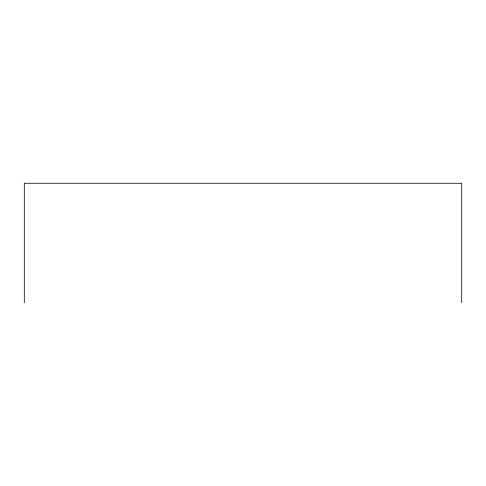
<?xml version="1.0" encoding="UTF-8"?>
<svg xmlns="http://www.w3.org/2000/svg" width="486" height="486" viewBox="0 0 486 486"><rect width="100%" height="100%" fill="white"/><g stroke="black" fill="none" stroke-linecap="round" stroke-linejoin="round"><path stroke-width="0.73" d="M461.7 302.735L461.7 183.265L24.3 183.265L24.3 302.735"/></g></svg>
